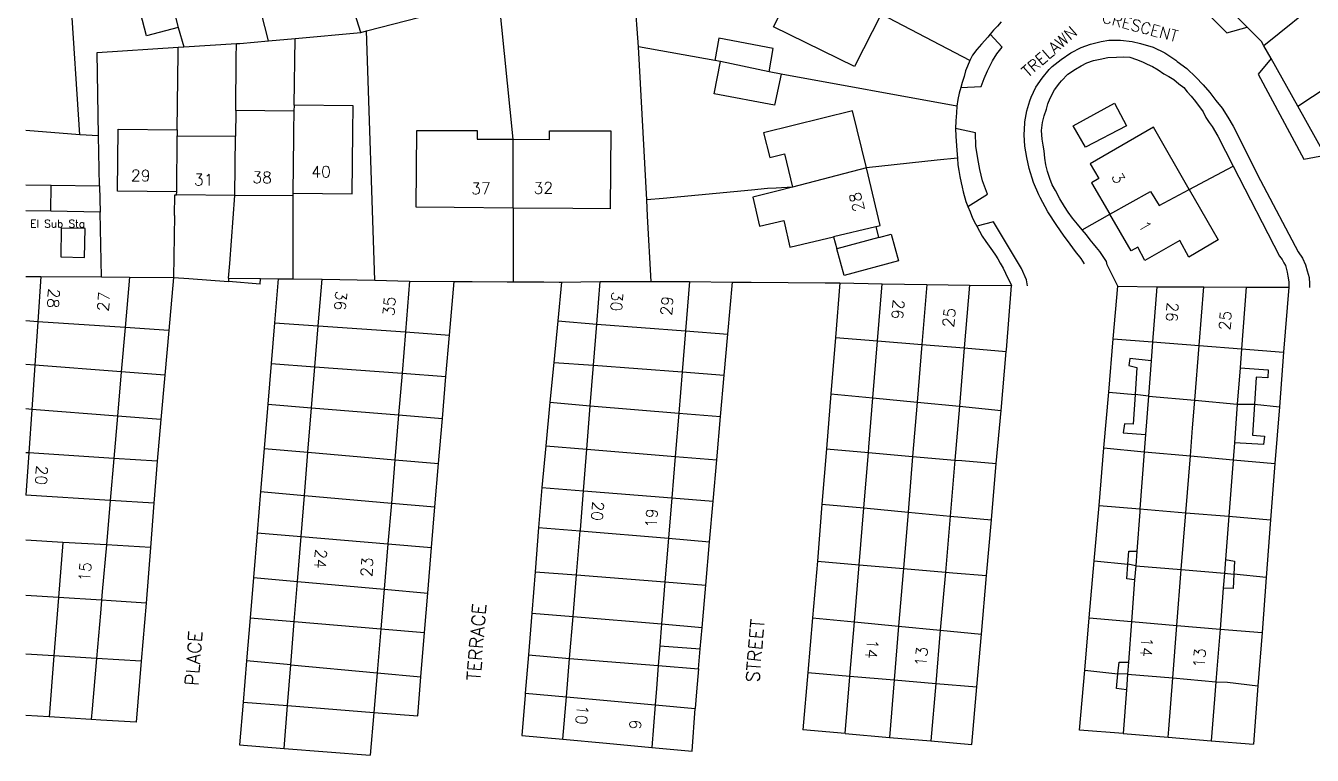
# Model space of a CAD drawing. Extents: x 427500 to 429848, y 434500 to 436505.
# Drawn here: x 427500 to 427635.1, y 436193.3 to 436270 of the extents above; entities that cross this region are included whole.
import ezdxf

# ---------------------------------------------------------------- set-up
doc = ezdxf.new("R2010")
doc.units = 0
doc.layers.add('LPTIP_Ex_Base', color=8, linetype='Continuous')
doc.styles.add('MtXpl_Romans', font='romans__.ttf')

msp = doc.modelspace()

# ---------------------------------------------------------------- linework, layer by layer
at = {"layer": 'LPTIP_Ex_Base', "color": 251, "true_color": 0x636466}
for p, q in [((427525.51, 436268.37), (427522.17, 436281.61)), ((427645.7, 436280.55), (427630.05, 436267.85)), ((427505.69, 436258.5), (427504.5, 436276.7)), ((427514.47, 436276), (427516, 436269.75)), ((427564.35, 436267.75), (427563.7, 436276.65)), ((427512.7, 436268.9), (427511.1, 436275.05)), ((427551.2, 436258.03), (427549.67, 436273)), ((427628.3, 436269.81), (427625.3, 436272.8)), ((427535.2, 436269.25), (427534.4, 436271.78)), ((427535.79, 436269.4), (427545.5, 436271.9)), ((427578.55, 436269.85), (427579.85, 436272.4)), ((427623.3, 436272.05), (427626.15, 436269.2)), ((427589.83, 436271.18), (427587.05, 436265.65)), ((427599.15, 436266.3), (427589.83, 436271.18)), ((427602.45, 436270.35), (427602.05, 436269.9)), ((427516, 436269.75), (427512.7, 436268.9)), ((427516, 436269.75), (427516.59, 436267.73)), ((427528.29, 436268.62), (427535.2, 436269.25)), ((427535.2, 436269.25), (427535.79, 436269.4)), ((427536.65, 436243.21), (427535.79, 436269.4)), ((427572.8, 436268.65), (427572.38, 436266.3)), ((427578.5, 436267.55), (427572.8, 436268.65)), ((427587.05, 436265.65), (427578.55, 436269.85)), ((427601.05, 436268.75), (427600.4, 436268)), ((427601.29, 436269.06), (427601.05, 436268.75)), ((427601.65, 436269.5), (427601.29, 436269.06)), ((427602.55, 436267.7), (427601.29, 436269.06)), ((427602.05, 436269.9), (427601.65, 436269.5)), ((427626.15, 436269.2), (427628.3, 436269.81)), ((427629.8, 436268.3), (427628.3, 436269.81)), ((427507.5, 436267.15), (427516.01, 436267.69)), ((427516, 436267.1), (427516.01, 436267.69)), ((427516.01, 436267.69), (427516.59, 436267.73)), ((427516.59, 436267.73), (427522.13, 436268.08)), ((427522.11, 436266.54), (427522.13, 436268.08)), ((427522.13, 436268.08), (427522.5, 436268.1)), ((427522.5, 436268.1), (427525.51, 436268.37)), ((427525.51, 436268.37), (427528.29, 436268.62)), ((427528.18, 436261.61), (427528.29, 436268.62)), ((427565.23, 436251.65), (427564.35, 436267.75)), ((427572.38, 436266.3), (427564.35, 436267.75)), ((427578.09, 436265.11), (427578.5, 436267.55)), ((427599.9, 436267.45), (427599.45, 436266.85)), ((427600.4, 436268), (427599.9, 436267.45)), ((427602, 436267), (427602.55, 436267.7)), ((427609.75, 436267.1), (427610.85, 436267.65)), ((427610.85, 436267.65), (427611.85, 436268)), ((427611.85, 436268), (427612.95, 436268.3)), ((427612.95, 436268.3), (427613.75, 436268.45)), ((427613.75, 436268.45), (427615, 436268.45)), ((427615, 436268.45), (427616.2, 436268.3)), ((427616.2, 436268.3), (427617.1, 436268.1)), ((427617.1, 436268.1), (427618.4, 436267.7)), ((427618.4, 436267.7), (427619.65, 436267.1)), ((427630.05, 436267.85), (427629.8, 436268.3)), ((427630.8, 436266.51), (427630.05, 436267.85)), ((427507.65, 436258.4), (427507.5, 436267.15)), ((427515.92, 436259), (427516, 436267.1)), ((427522.05, 436261.05), (427522.11, 436266.54)), ((427572.3, 436262.8), (427572.97, 436266.18)), ((427572.97, 436266.18), (427572.38, 436266.3)), ((427578.09, 436265.11), (427572.97, 436266.18)), ((427599.15, 436266.3), (427598.9, 436265.7)), ((427599.45, 436266.85), (427599.15, 436266.3)), ((427601.25, 436265.7), (427601.55, 436266.25)), ((427601.55, 436266.25), (427602, 436267)), ((427607.8, 436265.65), (427608.75, 436266.4)), ((427608.75, 436266.4), (427609.75, 436267.1)), ((427610.85, 436265.75), (427611.45, 436266.05)), ((427611.45, 436266.05), (427612.15, 436266.3)), ((427612.15, 436266.3), (427612.85, 436266.45)), ((427612.85, 436266.45), (427613.65, 436266.6)), ((427613.65, 436266.6), (427614.55, 436266.65)), ((427614.55, 436266.65), (427615.3, 436266.7)), ((427615.3, 436266.7), (427615.95, 436266.65)), ((427615.95, 436266.65), (427616.65, 436266.4)), ((427616.65, 436266.4), (427617.3, 436266.15)), ((427617.3, 436266.15), (427617.8, 436265.9)), ((427619.65, 436267.1), (427620.8, 436266.35)), ((427620.8, 436266.35), (427620.95, 436266.2)), ((427620.95, 436266.2), (427621.95, 436265.45)), ((427630.8, 436266.51), (427629.45, 436264.85)), ((427633.61, 436261.5), (427630.8, 436266.51)), ((427633.61, 436261.5), (427642.09, 436267.1)), ((427579.33, 436264.85), (427578.09, 436265.11)), ((427579.33, 436264.85), (427578.65, 436261.6)), ((427597.8, 436261.5), (427579.33, 436264.85)), ((427598.55, 436264.6), (427598.35, 436264)), ((427598.7, 436265.2), (427598.55, 436264.6)), ((427598.9, 436265.7), (427598.7, 436265.2)), ((427600.65, 436264.4), (427601, 436265.2)), ((427601, 436265.2), (427601.25, 436265.7)), ((427606.75, 436264.45), (427607.5, 436265.35)), ((427607.5, 436265.35), (427607.8, 436265.65)), ((427608.8, 436264.15), (427609.45, 436264.85)), ((427609.45, 436264.85), (427610.25, 436265.4)), ((427610.25, 436265.4), (427610.85, 436265.75)), ((427617.8, 436265.9), (427618.35, 436265.65)), ((427618.35, 436265.65), (427618.95, 436265.3)), ((427618.95, 436265.3), (427619.55, 436264.9)), ((427619.55, 436264.9), (427620.05, 436264.6)), ((427620.05, 436264.6), (427620.6, 436264.3)), ((427621.95, 436265.45), (427622.9, 436264.55)), ((427629.45, 436264.85), (427634.25, 436255.95)), ((427598.2, 436263.45), (427598.05, 436262.85)), ((427598.35, 436264), (427598.2, 436263.45)), ((427598.2, 436263.45), (427600.35, 436263.55)), ((427600.35, 436263.55), (427600.65, 436264.4)), ((427605.6, 436262.45), (427606.1, 436263.5)), ((427606.1, 436263.5), (427606.75, 436264.45)), ((427608.05, 436263.2), (427608.6, 436263.95)), ((427608.6, 436263.95), (427608.8, 436264.15)), ((427620.6, 436264.3), (427621.1, 436263.85)), ((427621.1, 436263.85), (427621.65, 436263.45)), ((427621.65, 436263.45), (427622, 436263)), ((427622.9, 436264.55), (427623.65, 436263.75)), ((427623.65, 436263.75), (427624.35, 436262.95)), ((427578.65, 436261.6), (427572.3, 436262.8)), ((427597.9, 436262.2), (427597.8, 436261.5)), ((427598.05, 436262.85), (427597.9, 436262.2)), ((427605.15, 436261), (427605.45, 436262.05)), ((427605.45, 436262.05), (427605.6, 436262.45)), ((427607.35, 436261.75), (427607.6, 436262.35)), ((427607.6, 436262.35), (427608.05, 436263.2)), ((427622, 436263), (427622.4, 436262.55)), ((427622.4, 436262.55), (427622.85, 436262)), ((427622.85, 436262), (427623.65, 436260.9)), ((427624.35, 436262.95), (427625, 436262.1)), ((427625, 436262.1), (427625.65, 436261.3)), ((427522.05, 436261.05), (427522.02, 436258.34)), ((427528.17, 436260.98), (427522.05, 436261.05)), ((427528.17, 436260.98), (427528.13, 436258.86)), ((427528.18, 436261.61), (427528.17, 436260.98)), ((427534.38, 436261.54), (427528.18, 436261.61)), ((427534.35, 436258.79), (427534.38, 436261.54)), ((427586.85, 436261), (427577.5, 436258.7)), ((427588.29, 436255.02), (427586.85, 436261)), ((427597.75, 436260.8), (427597.7, 436259.95)), ((427597.8, 436261.5), (427597.75, 436260.8)), ((427604.95, 436259.85), (427605.15, 436261)), ((427606.95, 436260.5), (427607.2, 436261.2)), ((427607.2, 436261.2), (427607.35, 436261.75)), ((427610, 436259.45), (427614.35, 436261.8)), ((427614.35, 436261.8), (427615.6, 436259.45)), ((427623.65, 436260.9), (427623.95, 436260.3)), ((427625.65, 436261.3), (427626.25, 436260.35)), ((427636.48, 436256.37), (427633.61, 436261.5)), ((427597.7, 436259.95), (427597.65, 436259.15)), ((427604.85, 436258.5), (427604.95, 436259.7)), ((427604.95, 436259.7), (427604.95, 436259.85)), ((427606.7, 436258.95), (427606.8, 436259.8)), ((427606.8, 436259.8), (427606.95, 436260.5)), ((427611.3, 436257.2), (427610, 436259.45)), ((427615.6, 436259.45), (427611.3, 436257.2)), ((427618.45, 436259.3), (427611.8, 436255.45)), ((427622.21, 436252.74), (427618.45, 436259.3)), ((427623.95, 436260.3), (427624.3, 436259.8)), ((427624.3, 436259.8), (427624.6, 436259.35)), ((427624.6, 436259.35), (427625.2, 436258.35)), ((427626.25, 436260.35), (427626.8, 436259.4)), ((427626.8, 436259.4), (427629.7, 436253.7)), ((427505.69, 436258.5), (427500, 436258.95)), ((427507.65, 436258.4), (427505.69, 436258.5)), ((427507.76, 436253.14), (427507.65, 436258.4)), ((427509.64, 436252.57), (427509.71, 436259.07)), ((427509.71, 436259.07), (427515.92, 436259)), ((427515.86, 436252.5), (427515.92, 436258.4)), ((427515.92, 436259), (427515.92, 436258.4)), ((427515.92, 436258.4), (427522.02, 436258.34)), ((427521.95, 436252.13), (427522.02, 436258.34)), ((427528.12, 436258.27), (427528.05, 436252.37)), ((427528.13, 436258.86), (427528.12, 436258.27)), ((427534.28, 436252.3), (427534.35, 436258.79)), ((427541, 436250.88), (427541.07, 436258.95)), ((427541.07, 436258.95), (427545.05, 436258.95)), ((427545.05, 436258.95), (427547.4, 436258.95)), ((427547.4, 436258.95), (427547.4, 436258.05)), ((427547.4, 436258.05), (427551.2, 436258.03)), ((427551.2, 436258.03), (427555, 436258)), ((427551.2, 436250.8), (427551.2, 436258.03)), ((427555, 436258), (427555, 436258.9)), ((427555, 436258.9), (427557.5, 436258.9)), ((427557.5, 436258.9), (427561.47, 436258.9)), ((427561.47, 436258.9), (427561.4, 436250.72)), ((427577.5, 436258.7), (427578.15, 436256.1)), ((427599.75, 436258.7), (427597.65, 436259.15)), ((427597.65, 436259.15), (427597.7, 436258.35)), ((427597.7, 436258.35), (427597.8, 436256.85)), ((427599.8, 436257.3), (427599.75, 436258.7)), ((427604.95, 436257.3), (427604.85, 436258.5)), ((427606.75, 436258.05), (427606.7, 436258.95)), ((427606.85, 436257.4), (427606.75, 436258.05)), ((427625.2, 436258.35), (427626.8, 436255.2)), ((427578.15, 436256.1), (427579.7, 436256.5)), ((427579.7, 436256.5), (427580.53, 436253.01)), ((427597.8, 436256.85), (427597.85, 436256.05)), ((427600, 436256), (427599.8, 436257.3)), ((427605.15, 436256.1), (427604.95, 436257.3)), ((427606.95, 436256.8), (427606.85, 436257.4)), ((427607.05, 436256.05), (427606.95, 436256.8)), ((427595.73, 436255.82), (427588.29, 436255.02)), ((427597.85, 436256.05), (427595.73, 436255.82)), ((427597.85, 436256.05), (427597.9, 436255.35)), ((427597.9, 436255.35), (427598, 436254.75)), ((427600.2, 436254.85), (427600, 436256)), ((427605.4, 436254.95), (427605.15, 436256.1)), ((427607.15, 436255.35), (427607.05, 436256.05)), ((427607.3, 436254.65), (427607.15, 436255.35)), ((427611.8, 436255.45), (427612.7, 436253.9)), ((427622.21, 436252.74), (427626.8, 436255.2)), ((427626.8, 436255.2), (427631.7, 436245.75)), ((427634.25, 436255.95), (427636.48, 436256.37)), ((427588.29, 436255.02), (427580.53, 436253.01)), ((427589.75, 436248.95), (427588.29, 436255.02)), ((427598, 436254.75), (427598.1, 436254.1)), ((427598.1, 436254.1), (427598.25, 436253.45)), ((427600.5, 436253.65), (427600.2, 436254.85)), ((427605.85, 436253.5), (427605.4, 436254.95)), ((427607.55, 436253.9), (427607.3, 436254.65)), ((427607.8, 436253.25), (427607.55, 436253.9)), ((427612.7, 436253.9), (427611.95, 436253.45)), ((427500, 436253.25), (427502.68, 436253.21)), ((427502.64, 436250.46), (427502.68, 436253.21)), ((427502.68, 436253.21), (427507.76, 436253.12)), ((427507.76, 436253.12), (427507.76, 436253.14)), ((427507.76, 436253.12), (427507.76, 436253.11)), ((427507.76, 436253.11), (427507.81, 436250.37)), ((427515.86, 436252.5), (427509.64, 436252.57)), ((427515.85, 436252.2), (427515.86, 436252.5)), ((427576.24, 436252.69), (427566.95, 436251.8)), ((427577.9, 436252.85), (427576.24, 436252.69)), ((427578.9, 436252.59), (427576.38, 436251.94)), ((427578.83, 436252.9), (427577.9, 436252.85)), ((427580.53, 436253.01), (427578.83, 436252.9)), ((427580.53, 436253.01), (427578.9, 436252.59)), ((427598.25, 436253.45), (427598.35, 436253)), ((427598.35, 436253), (427598.45, 436252.5)), ((427598.45, 436252.5), (427598.75, 436251.5)), ((427601, 436252.25), (427600.5, 436253.65)), ((427606.4, 436252.2), (427605.85, 436253.5)), ((427608.15, 436252.65), (427607.8, 436253.25)), ((427608.6, 436251.75), (427608.15, 436252.65)), ((427611.95, 436253.45), (427613.87, 436250.14)), ((427613.87, 436250.14), (427618.15, 436252.55)), ((427618.15, 436252.55), (427619.05, 436251.05)), ((427619.05, 436251.05), (427622.21, 436252.74)), ((427622.21, 436252.74), (427625.25, 436247.45)), ((427629.7, 436253.7), (427633.65, 436246.2)), ((427515.63, 436250), (427515.65, 436252.2)), ((427515.65, 436252.2), (427515.85, 436252.2)), ((427521.95, 436252.13), (427515.85, 436252.2)), ((427521.42, 436244.96), (427521.95, 436252.13)), ((427528.05, 436252.07), (427521.95, 436252.13)), ((427528.05, 436252.37), (427528.05, 436252.07)), ((427528.05, 436252.37), (427534.28, 436252.3)), ((427528.05, 436252.07), (427528.05, 436250.21)), ((427566.95, 436251.8), (427565.23, 436251.65)), ((427565.32, 436249.96), (427565.23, 436251.65)), ((427576.38, 436251.94), (427577.08, 436248.9)), ((427598.75, 436251.5), (427598.95, 436250.95)), ((427598.95, 436250.95), (427601, 436252.25)), ((427606.55, 436251.9), (427606.4, 436252.2)), ((427607.35, 436250.4), (427606.55, 436251.9)), ((427609.1, 436250.95), (427608.6, 436251.75)), ((427502.64, 436250.46), (427500, 436250.5)), ((427507.81, 436250.37), (427502.64, 436250.46)), ((427507.85, 436248.63), (427507.81, 436250.37)), ((427515.63, 436250), (427515.52, 436243.52)), ((427528.05, 436250.21), (427528.05, 436243.36)), ((427545, 436250.85), (427541, 436250.88)), ((427551.2, 436250.8), (427545, 436250.85)), ((427557.45, 436250.75), (427551.2, 436250.8)), ((427551.2, 436250.8), (427551.2, 436243.06)), ((427561.4, 436250.72), (427557.45, 436250.75)), ((427565.7, 436243.07), (427565.32, 436249.96)), ((427598.95, 436250.95), (427599.2, 436250.4)), ((427599.2, 436250.4), (427599.45, 436249.75)), ((427599.45, 436249.75), (427599.75, 436249.15)), ((427608.3, 436248.95), (427607.35, 436250.4)), ((427609.5, 436250.35), (427609.1, 436250.95)), ((427609.95, 436249.75), (427609.5, 436250.35)), ((427610.45, 436249.1), (427609.95, 436249.75)), ((427610.95, 436248.5), (427613.87, 436250.14)), ((427616.1, 436246.3), (427613.87, 436250.14)), ((427503.73, 436248.7), (427503.69, 436245.66)), ((427506.23, 436248.66), (427503.73, 436248.7)), ((427506.19, 436245.62), (427506.23, 436248.66)), ((427507.95, 436243.57), (427507.85, 436248.63)), ((427577.08, 436248.9), (427579.62, 436249.49)), ((427579.62, 436249.49), (427579.65, 436249.35)), ((427579.65, 436249.35), (427580.25, 436246.7)), ((427589.3, 436248.84), (427584.85, 436247.79)), ((427589.31, 436248.85), (427589.3, 436248.84)), ((427589.31, 436248.85), (427589.75, 436248.95)), ((427589.59, 436247.69), (427589.31, 436248.85)), ((427599.75, 436249.15), (427599.89, 436248.9)), ((427601.65, 436249.35), (427599.89, 436248.9)), ((427599.89, 436248.9), (427600.45, 436247.85)), ((427604.6, 436244.45), (427601.65, 436249.35)), ((427609, 436247.95), (427608.3, 436248.95)), ((427610.95, 436248.5), (427610.45, 436249.1)), ((427611.4, 436248), (427610.95, 436248.5)), ((427580.25, 436246.7), (427584.85, 436247.79)), ((427584.85, 436247.79), (427585.2, 436246.5)), ((427589.59, 436247.69), (427585.2, 436246.5)), ((427589.59, 436247.69), (427590.9, 436248.05)), ((427590.9, 436248.05), (427591.65, 436245.25)), ((427600.45, 436247.85), (427600.85, 436247.3)), ((427600.85, 436247.3), (427601.55, 436246.3)), ((427609.7, 436247), (427609, 436247.95)), ((427611.8, 436247.45), (427611.4, 436248)), ((427612.15, 436247.05), (427611.8, 436247.45)), ((427612.45, 436246.65), (427612.15, 436247.05)), ((427621.2, 436247.4), (427617.55, 436245.3)), ((427622.15, 436245.65), (427621.2, 436247.4)), ((427625.25, 436247.45), (427622.15, 436245.65)), ((427503.69, 436245.66), (427506.19, 436245.62)), ((427585.95, 436243.7), (427585.2, 436246.5)), ((427601.55, 436246.3), (427601.85, 436245.85)), ((427601.85, 436245.85), (427602.1, 436245.45)), ((427610.25, 436246.25), (427609.7, 436247)), ((427610.85, 436245.5), (427610.25, 436246.25)), ((427612.8, 436246.25), (427612.45, 436246.65)), ((427613.5, 436245.2), (427612.8, 436246.25)), ((427616.8, 436246.7), (427616.1, 436246.3)), ((427617.55, 436245.3), (427616.8, 436246.7)), ((427631.7, 436245.75), (427631.95, 436245.4)), ((427633.65, 436246.2), (427634.1, 436245.55)), ((427521.31, 436243.44), (427521.42, 436244.96)), ((427591.65, 436245.25), (427585.95, 436243.7)), ((427602.1, 436245.45), (427602.35, 436245)), ((427602.35, 436245), (427602.65, 436244.5)), ((427602.65, 436244.5), (427602.9, 436243.95)), ((427605.1, 436243.25), (427604.6, 436244.45)), ((427611.2, 436244.95), (427610.85, 436245.5)), ((427613.6, 436244.85), (427613.5, 436245.2)), ((427613.75, 436244.5), (427613.6, 436244.85)), ((427614.7, 436242.6), (427613.75, 436244.5)), ((427631.95, 436245.4), (427632.15, 436245.05)), ((427632.15, 436245.05), (427632.3, 436244.75)), ((427632.3, 436244.75), (427632.5, 436244.05)), ((427634.1, 436245.55), (427634.4, 436244.85)), ((427634.4, 436244.85), (427634.6, 436244.2)), ((427500, 436243.6), (427501.6, 436243.6)), ((427501.6, 436243.6), (427501.27, 436238.86)), ((427501.6, 436243.6), (427507.95, 436243.57)), ((427507.95, 436243.57), (427510.9, 436243.55)), ((427510.9, 436243.55), (427510.45, 436238.25)), ((427510.9, 436243.55), (427515.52, 436243.52)), ((427515.52, 436243.52), (427515.02, 436237.94)), ((427515.52, 436243.52), (427517.14, 436243.4)), ((427517.14, 436243.4), (427521.28, 436243.08)), ((427521.31, 436243.44), (427521.28, 436243.08)), ((427524.61, 436242.82), (427521.28, 436243.08)), ((427521.31, 436243.44), (427524.66, 436243.4)), ((427524.61, 436242.82), (427524.66, 436243.4)), ((427524.66, 436243.4), (427526.51, 436243.38)), ((427526.51, 436243.38), (427526.12, 436238.76)), ((427526.51, 436243.38), (427528.05, 436243.36)), ((427528.05, 436243.36), (427531.12, 436243.33)), ((427530.72, 436238.43), (427531.12, 436243.33)), ((427531.12, 436243.33), (427536.65, 436243.21)), ((427536.65, 436243.21), (427540.32, 436243.13)), ((427540.32, 436243.13), (427539.88, 436237.78)), ((427540.32, 436243.13), (427545, 436243.1)), ((427544.51, 436237.44), (427545, 436243.1)), ((427545, 436243.1), (427546.9, 436243.09)), ((427546.9, 436243.09), (427550.55, 436243.06)), ((427550.55, 436243.06), (427551.2, 436243.06)), ((427551.2, 436243.06), (427554.4, 436243.04)), ((427554.4, 436243.04), (427556.03, 436243.03)), ((427556.26, 436243.03), (427555.87, 436238.94)), ((427556.03, 436243.03), (427556.26, 436243.03)), ((427556.26, 436243.03), (427560.35, 436243.08)), ((427559.99, 436238.62), (427560.35, 436243.08)), ((427560.35, 436243.08), (427565.7, 436243.07)), ((427565.7, 436243.07), (427569.72, 436243.07)), ((427569.72, 436243.07), (427569.29, 436237.9)), ((427569.72, 436243.07), (427574.22, 436243.02)), ((427573.74, 436237.55), (427574.22, 436243.02)), ((427574.22, 436243.02), (427576.2, 436243)), ((427576.2, 436243), (427583.95, 436242.96)), ((427583.95, 436242.96), (427585.5, 436242.95)), ((427602.9, 436243.95), (427603.53, 436242.65)), ((427605.22, 436242.64), (427605.1, 436243.25)), ((427632.5, 436244.05), (427632.55, 436243.65)), ((427632.55, 436243.65), (427632.65, 436243.05)), ((427632.65, 436243.05), (427632.65, 436242.5)), ((427634.6, 436244.2), (427634.8, 436243.5)), ((427634.8, 436243.5), (427634.85, 436242.85)), ((427585.5, 436242.95), (427585.04, 436237.2)), ((427585.5, 436242.95), (427589.95, 436242.85)), ((427589.46, 436236.84), (427589.95, 436242.85)), ((427589.95, 436242.85), (427594.65, 436242.77)), ((427594.65, 436242.77), (427594.13, 436236.46)), ((427594.65, 436242.77), (427599.12, 436242.7)), ((427599.12, 436242.7), (427598.57, 436236.1)), ((427599.12, 436242.7), (427603.53, 436242.65)), ((427603, 436235.9), (427603.53, 436242.65)), ((427614.23, 436237.05), (427614.7, 436242.6)), ((427614.7, 436242.6), (427618.8, 436242.53)), ((427618.8, 436242.53), (427618.36, 436236.73)), ((427618.8, 436242.53), (427623.75, 436242.51)), ((427623.25, 436236.35), (427623.75, 436242.51)), ((427623.75, 436242.51), (427628.18, 436242.48)), ((427628.18, 436242.48), (427627.69, 436236)), ((427628.18, 436242.48), (427632.65, 436242.5)), ((427632.65, 436242.5), (427632.11, 436235.65)), ((427634.85, 436242.85), (427634.85, 436242.46)), ((427501.27, 436238.86), (427500, 436238.95)), ((427555.87, 436238.94), (427555.45, 436234.59)), ((427555.87, 436238.94), (427559.99, 436238.62)), ((427501.27, 436238.86), (427500.96, 436234.28)), ((427510.45, 436238.25), (427501.27, 436238.86)), ((427510.45, 436238.25), (427510.04, 436233.59)), ((427515.02, 436237.94), (427510.45, 436238.25)), ((427515.02, 436237.94), (427514.6, 436233.25)), ((427526.12, 436238.76), (427525.77, 436234.46)), ((427526.12, 436238.76), (427530.72, 436238.43)), ((427530.37, 436234.12), (427530.72, 436238.43)), ((427530.72, 436238.43), (427539.88, 436237.78)), ((427539.88, 436237.78), (427539.52, 436233.44)), ((427539.88, 436237.78), (427544.51, 436237.44)), ((427559.64, 436234.28), (427559.99, 436238.62)), ((427559.99, 436238.62), (427569.29, 436237.9)), ((427569.29, 436237.9), (427568.94, 436233.58)), ((427569.29, 436237.9), (427573.74, 436237.55)), ((427573.36, 436233.25), (427573.74, 436237.55)), ((427544.14, 436233.09), (427544.51, 436237.44)), ((427585.04, 436237.2), (427584.56, 436231.3)), ((427585.04, 436237.2), (427589.46, 436236.84)), ((427588.97, 436230.87), (427589.46, 436236.84)), ((427589.46, 436236.84), (427594.13, 436236.46)), ((427594.13, 436236.46), (427593.63, 436230.41)), ((427594.13, 436236.46), (427598.57, 436236.1)), ((427613.75, 436231.45), (427614.23, 436237.05)), ((427614.23, 436237.05), (427618.36, 436236.73)), ((427618.36, 436236.73), (427618.21, 436234.74)), ((427618.36, 436236.73), (427623.25, 436236.35)), ((427622.79, 436230.61), (427623.25, 436236.35)), ((427623.25, 436236.35), (427627.69, 436236)), ((427598.57, 436236.1), (427598.06, 436229.98)), ((427598.57, 436236.1), (427602.99, 436235.74)), ((427602.44, 436229.55), (427602.99, 436235.74)), ((427602.99, 436235.74), (427603, 436235.9)), ((427615.95, 436235), (427615.85, 436234.25)), ((427618.21, 436234.74), (427615.95, 436235)), ((427627.69, 436236), (427627.54, 436234)), ((427627.69, 436236), (427632.11, 436235.65)), ((427632.11, 436235.65), (427631.67, 436229.91)), ((427500.96, 436234.28), (427500, 436234.35)), ((427500.96, 436234.28), (427500.64, 436229.65)), ((427510.04, 436233.59), (427500.96, 436234.28)), ((427510.04, 436233.59), (427509.64, 436228.95)), ((427514.6, 436233.25), (427510.04, 436233.59)), ((427525.77, 436234.46), (427525.42, 436230.21)), ((427525.77, 436234.46), (427530.37, 436234.12)), ((427530.02, 436229.83), (427530.37, 436234.12)), ((427530.37, 436234.12), (427539.52, 436233.44)), ((427555.45, 436234.59), (427555.05, 436230.4)), ((427555.45, 436234.59), (427559.64, 436234.28)), ((427559.3, 436230.04), (427559.64, 436234.28)), ((427559.64, 436234.28), (427568.94, 436233.58)), ((427568.94, 436233.58), (427568.58, 436229.27)), ((427568.94, 436233.58), (427573.36, 436233.25)), ((427615.85, 436234.25), (427616.7, 436234.05)), ((427616.7, 436234.05), (427616.51, 436231.2)), ((427618.21, 436234.74), (427617.93, 436231.05)), ((427627.54, 436234), (427627.25, 436230.2)), ((427627.54, 436234), (427630.5, 436233.8)), ((427630.5, 436233.8), (427630.45, 436232.95)), ((427514.6, 436233.25), (427514.19, 436228.6)), ((427539.52, 436233.44), (427539.16, 436229.08)), ((427539.52, 436233.44), (427544.14, 436233.09)), ((427543.76, 436228.7), (427544.14, 436233.09)), ((427572.98, 436228.9), (427573.36, 436233.25)), ((427629.25, 436233.05), (427629.06, 436230.2)), ((427630.45, 436232.95), (427629.25, 436233.05)), ((427584.56, 436231.3), (427584.1, 436225.5)), ((427584.56, 436231.3), (427588.97, 436230.87)), ((427588.55, 436225.7), (427588.97, 436230.87)), ((427588.97, 436230.87), (427593.63, 436230.41)), ((427613.25, 436225.6), (427613.75, 436231.45)), ((427613.75, 436231.45), (427616.51, 436231.2)), ((427616.51, 436231.2), (427616.3, 436228.1)), ((427617.93, 436231.05), (427616.51, 436231.2)), ((427617.93, 436231.05), (427617.62, 436227)), ((427617.93, 436231.05), (427622.79, 436230.61)), ((427500.64, 436229.65), (427500, 436229.7)), ((427500.64, 436229.65), (427500.32, 436225.08)), ((427509.64, 436228.95), (427500.64, 436229.65)), ((427525.42, 436230.21), (427525.03, 436225.56)), ((427525.42, 436230.21), (427530.02, 436229.83)), ((427529.64, 436225.15), (427530.02, 436229.83)), ((427530.02, 436229.83), (427539.16, 436229.08)), ((427555.05, 436230.4), (427554.62, 436225.81)), ((427555.05, 436230.4), (427559.3, 436230.04)), ((427558.93, 436225.46), (427559.3, 436230.04)), ((427559.3, 436230.04), (427568.58, 436229.27)), ((427593.63, 436230.41), (427593.15, 436224.71)), ((427593.63, 436230.41), (427598.06, 436229.98)), ((427598.06, 436229.98), (427597.59, 436224.33)), ((427598.06, 436229.98), (427602.44, 436229.55)), ((427601.94, 436223.95), (427602.44, 436229.55)), ((427622.55, 436227.7), (427622.79, 436230.61)), ((427622.79, 436230.61), (427627.25, 436230.2)), ((427627.25, 436230.2), (427626.94, 436226.15)), ((427627.25, 436230.2), (427629.06, 436230.2)), ((427629.06, 436230.2), (427628.85, 436226.95)), ((427629.06, 436230.2), (427631.67, 436229.91)), ((427631.67, 436229.91), (427631.2, 436223.95)), ((427509.64, 436228.95), (427509.25, 436224.5)), ((427514.19, 436228.6), (427509.64, 436228.95)), ((427514.19, 436228.6), (427513.8, 436224.2)), ((427539.16, 436229.08), (427538.77, 436224.35)), ((427539.16, 436229.08), (427543.76, 436228.7)), ((427543.35, 436223.95), (427543.76, 436228.7)), ((427568.58, 436229.27), (427568.21, 436224.7)), ((427568.58, 436229.27), (427572.98, 436228.9)), ((427572.58, 436224.35), (427572.98, 436228.9)), ((427615.4, 436228.15), (427615.25, 436227.2)), ((427616.3, 436228.1), (427615.4, 436228.15)), ((427615.25, 436227.2), (427617.62, 436227)), ((427617.62, 436227), (427617.48, 436225.21)), ((427622.32, 436224.77), (427622.55, 436227.7)), ((427628.85, 436226.95), (427630.1, 436226.85)), ((427630.1, 436226.85), (427630, 436225.95)), ((427525.03, 436225.56), (427524.66, 436221.01)), ((427525.03, 436225.56), (427529.64, 436225.15)), ((427554.62, 436225.81), (427554.2, 436221.45)), ((427554.62, 436225.81), (427558.93, 436225.46)), ((427558.58, 436221.1), (427558.93, 436225.46)), ((427558.93, 436225.46), (427568.21, 436224.7)), ((427584.1, 436225.5), (427583.63, 436219.71)), ((427584.1, 436225.5), (427588.5, 436225.12)), ((427588.5, 436225.12), (427588.55, 436225.7)), ((427612.73, 436219.56), (427613.25, 436225.6)), ((427613.25, 436225.6), (427617.48, 436225.21)), ((427626.94, 436226.15), (427626.81, 436224.35)), ((427630, 436225.95), (427626.94, 436226.15)), ((427500.32, 436225.08), (427500, 436225.1)), ((427500.32, 436225.08), (427500, 436220.65)), ((427509.25, 436224.5), (427500.32, 436225.08)), ((427509.25, 436224.5), (427508.87, 436220.09)), ((427513.8, 436224.2), (427509.25, 436224.5)), ((427513.8, 436224.2), (427513.46, 436219.8)), ((427529.27, 436220.6), (427529.64, 436225.15)), ((427529.64, 436225.15), (427538.77, 436224.35)), ((427538.77, 436224.35), (427538.4, 436219.8)), ((427538.77, 436224.35), (427543.35, 436223.95)), ((427568.21, 436224.7), (427567.85, 436220.35)), ((427568.21, 436224.7), (427572.58, 436224.35)), ((427572.2, 436220), (427572.58, 436224.35)), ((427588.02, 436219.3), (427588.5, 436225.12)), ((427588.5, 436225.12), (427593.15, 436224.71)), ((427593.15, 436224.71), (427592.67, 436218.86)), ((427593.15, 436224.71), (427597.59, 436224.33)), ((427597.59, 436224.33), (427597.1, 436218.45)), ((427597.59, 436224.33), (427598.33, 436224.27)), ((427598.33, 436224.27), (427601.94, 436223.95)), ((427617.48, 436225.21), (427617.02, 436219.2)), ((427617.48, 436225.21), (427622.32, 436224.77)), ((427621.85, 436218.79), (427622.32, 436224.77)), ((427622.32, 436224.77), (427626.81, 436224.35)), ((427626.81, 436224.35), (427626.35, 436218.42)), ((427626.81, 436224.35), (427631.2, 436223.95)), ((427542.98, 436219.4), (427543.35, 436223.95)), ((427601.42, 436218.04), (427601.94, 436223.95)), ((427631.2, 436223.95), (427630.75, 436218.05)), ((427554.2, 436221.45), (427553.86, 436217.25)), ((427554.2, 436221.45), (427558.58, 436221.1)), ((427508.87, 436220.09), (427500, 436220.65)), ((427508.87, 436220.09), (427508.47, 436215.42)), ((427513.46, 436219.8), (427508.87, 436220.09)), ((427524.66, 436221.01), (427524.3, 436216.7)), ((427524.66, 436221.01), (427529.27, 436220.6)), ((427528.93, 436216.31), (427529.27, 436220.6)), ((427529.27, 436220.6), (427538.4, 436219.8)), ((427558.25, 436217), (427558.58, 436221.1)), ((427558.58, 436221.1), (427567.85, 436220.35)), ((427567.85, 436220.35), (427567.5, 436216.11)), ((427567.85, 436220.35), (427572.2, 436220)), ((427571.83, 436215.75), (427572.2, 436220)), ((427513.46, 436219.8), (427513.1, 436215.15)), ((427538.4, 436219.8), (427538.04, 436215.54)), ((427538.4, 436219.8), (427542.98, 436219.4)), ((427542.63, 436215.16), (427542.98, 436219.4)), ((427583.63, 436219.71), (427583.15, 436213.7)), ((427583.63, 436219.71), (427588.02, 436219.3)), ((427587.53, 436213.33), (427588.02, 436219.3)), ((427588.02, 436219.3), (427592.67, 436218.86)), ((427592.67, 436218.86), (427592.18, 436212.94)), ((427592.67, 436218.86), (427597.1, 436218.45)), ((427612.22, 436213.76), (427612.73, 436219.56)), ((427612.73, 436219.56), (427617.02, 436219.2)), ((427617, 436218.9), (427616.69, 436214.75)), ((427617.02, 436219.2), (427617, 436218.9)), ((427617.02, 436219.2), (427621.85, 436218.79)), ((427621.37, 436212.82), (427621.85, 436218.79)), ((427621.85, 436218.79), (427626.35, 436218.42)), ((427597.1, 436218.45), (427596.59, 436212.56)), ((427597.1, 436218.45), (427601.42, 436218.04)), ((427600.9, 436212.2), (427601.42, 436218.04)), ((427626.35, 436218.42), (427626.01, 436213.9)), ((427626.35, 436218.42), (427630.75, 436218.05)), ((427630.75, 436218.05), (427630.29, 436212)), ((427524.3, 436216.7), (427523.91, 436212.01)), ((427524.3, 436216.7), (427528.93, 436216.31)), ((427528.55, 436211.59), (427528.93, 436216.31)), ((427528.93, 436216.31), (427538.04, 436215.54)), ((427553.86, 436217.25), (427553.49, 436212.6)), ((427553.86, 436217.25), (427558.24, 436216.89)), ((427557.85, 436212.26), (427558.24, 436216.89)), ((427558.24, 436216.89), (427558.25, 436217)), ((427558.24, 436216.89), (427567.5, 436216.11)), ((427567.5, 436216.11), (427567.14, 436211.53)), ((427567.5, 436216.11), (427571.83, 436215.75)), ((427503.9, 436215.68), (427500, 436215.9)), ((427503.9, 436215.68), (427503.44, 436209.88)), ((427508.47, 436215.42), (427503.9, 436215.68)), ((427508.47, 436215.42), (427508.04, 436210.51)), ((427513.1, 436215.15), (427508.47, 436215.42)), ((427513.1, 436215.15), (427512.65, 436209.3)), ((427538.04, 436215.54), (427537.65, 436210.75)), ((427538.04, 436215.54), (427542.63, 436215.16)), ((427542.24, 436210.33), (427542.63, 436215.16)), ((427571.43, 436211.2), (427571.83, 436215.75)), ((427615.76, 436213.39), (427615.85, 436214.75)), ((427615.85, 436214.75), (427616.69, 436214.75)), ((427616.69, 436214.75), (427616.58, 436213.21)), ((427583.15, 436213.7), (427582.64, 436207.75)), ((427583.15, 436213.7), (427587.53, 436213.33)), ((427587.03, 436207.33), (427587.53, 436213.33)), ((427587.53, 436213.33), (427592.18, 436212.94)), ((427611.7, 436207.75), (427612.22, 436213.76)), ((427612.22, 436213.76), (427615.76, 436213.39)), ((427615.65, 436211.85), (427615.76, 436213.39)), ((427616.58, 436213.21), (427615.76, 436213.39)), ((427626.01, 436213.9), (427625.9, 436212.45)), ((427626.01, 436213.9), (427626.95, 436213.7)), ((427626.95, 436213.7), (427626.88, 436212.35)), ((427523.91, 436212.01), (427523.56, 436207.77)), ((427523.91, 436212.01), (427528.55, 436211.59)), ((427553.49, 436212.6), (427553.14, 436208.25)), ((427553.49, 436212.6), (427557.85, 436212.26)), ((427557.49, 436207.89), (427557.85, 436212.26)), ((427557.85, 436212.26), (427567.14, 436211.53)), ((427592.15, 436212.6), (427591.68, 436206.89)), ((427592.18, 436212.94), (427592.15, 436212.6)), ((427592.18, 436212.94), (427596.59, 436212.56)), ((427596.59, 436212.56), (427596.06, 436206.47)), ((427596.59, 436212.56), (427597.38, 436212.49)), ((427597.38, 436212.49), (427600.9, 436212.2)), ((427600.37, 436206.05), (427600.9, 436212.2)), ((427616.58, 436213.21), (427616.47, 436211.75)), ((427616.58, 436213.21), (427621.37, 436212.82)), ((427620.91, 436206.96), (427621.37, 436212.82)), ((427621.37, 436212.82), (427625.9, 436212.45)), ((427625.9, 436212.45), (427625.78, 436210.86)), ((427625.9, 436212.45), (427626.88, 436212.35)), ((427626.88, 436212.35), (427626.8, 436210.85)), ((427630.29, 436212), (427626.88, 436212.35)), ((427630.29, 436212), (427629.85, 436206.2)), ((427528.21, 436207.37), (427528.55, 436211.59)), ((427528.55, 436211.59), (427537.65, 436210.75)), ((427537.65, 436210.75), (427537.3, 436206.59)), ((427537.65, 436210.75), (427542.24, 436210.33)), ((427567.14, 436211.53), (427566.79, 436207.11)), ((427567.14, 436211.53), (427571.43, 436211.2)), ((427571.04, 436206.75), (427571.43, 436211.2)), ((427616.47, 436211.75), (427615.65, 436211.85)), ((427616.47, 436211.75), (427616.14, 436207.37)), ((427625.78, 436210.86), (427625.44, 436206.58)), ((427626.8, 436210.85), (427625.78, 436210.86)), ((427503.44, 436209.88), (427500, 436210.1)), ((427503.44, 436209.88), (427502.96, 436203.77)), ((427507.96, 436209.6), (427503.44, 436209.88)), ((427507.96, 436209.6), (427507.85, 436208.26)), ((427508.04, 436210.51), (427507.96, 436209.6)), ((427508.97, 436209.53), (427507.96, 436209.6)), ((427512.65, 436209.3), (427508.97, 436209.53)), ((427512.65, 436209.3), (427512.14, 436203.19)), ((427541.9, 436206.2), (427542.24, 436210.33)), ((427507.85, 436208.26), (427507.43, 436203.49)), ((427553.14, 436208.25), (427552.79, 436203.86)), ((427553.14, 436208.25), (427557.49, 436207.89)), ((427557.12, 436203.5), (427557.49, 436207.89)), ((427557.49, 436207.89), (427566.79, 436207.11)), ((427523.56, 436207.77), (427523.19, 436203.24)), ((427523.56, 436207.77), (427528.21, 436207.37)), ((427527.85, 436202.81), (427528.21, 436207.37)), ((427528.21, 436207.37), (427537.3, 436206.59)), ((427537.3, 436206.59), (427536.92, 436201.98)), ((427537.3, 436206.59), (427541.9, 436206.2)), ((427566.79, 436207.11), (427566.6, 436204.8)), ((427566.79, 436207.11), (427571.04, 436206.75)), ((427570.85, 436204.5), (427571.04, 436206.75)), ((427582.64, 436207.75), (427582.15, 436202)), ((427582.64, 436207.75), (427587.03, 436207.33)), ((427586.56, 436201.63), (427587.03, 436207.33)), ((427587.03, 436207.33), (427591.68, 436206.89)), ((427591.68, 436206.89), (427591.21, 436201.24)), ((427591.68, 436206.89), (427596.06, 436206.47)), ((427611.23, 436202.26), (427611.7, 436207.75)), ((427611.7, 436207.75), (427616.14, 436207.37)), ((427616.14, 436207.37), (427615.82, 436203.09)), ((427616.14, 436207.37), (427620.91, 436206.96)), ((427620.48, 436201.44), (427620.91, 436206.96)), ((427620.91, 436206.96), (427625.44, 436206.58)), ((427625.44, 436206.58), (427625.11, 436202.35)), ((427625.44, 436206.58), (427629.85, 436206.2)), ((427541.51, 436201.55), (427541.9, 436206.2)), ((427596.06, 436206.47), (427595.58, 436200.87)), ((427596.06, 436206.47), (427600.37, 436206.05)), ((427599.9, 436200.5), (427600.37, 436206.05)), ((427629.85, 436206.2), (427629.42, 436200.6)), ((427502.96, 436203.77), (427500, 436203.95)), ((427502.96, 436203.77), (427502.45, 436197.35)), ((427507.43, 436203.49), (427502.96, 436203.77)), ((427552.79, 436203.86), (427552.47, 436199.85)), ((427552.79, 436203.86), (427557.12, 436203.5)), ((427566.6, 436204.8), (427566.44, 436202.74)), ((427566.6, 436204.8), (427570.85, 436204.5)), ((427570.66, 436202.39), (427570.85, 436204.5)), ((427507.43, 436203.49), (427506.98, 436198.21)), ((427512.14, 436203.19), (427507.43, 436203.49)), ((427512.14, 436203.19), (427511.6, 436196.79)), ((427523.19, 436203.24), (427522.83, 436198.91)), ((427527.85, 436202.81), (427523.19, 436203.24)), ((427527.51, 436198.54), (427527.85, 436202.81)), ((427527.85, 436202.81), (427536.92, 436201.98)), ((427556.78, 436199.47), (427557.12, 436203.5)), ((427557.12, 436203.5), (427566.44, 436202.74)), ((427566.44, 436202.74), (427566.25, 436200.35)), ((427566.44, 436202.74), (427570.66, 436202.39)), ((427614.72, 436201.89), (427614.85, 436203.1)), ((427614.85, 436203.1), (427615.82, 436203.09)), ((427615.82, 436203.09), (427615.73, 436201.85)), ((427536.92, 436201.98), (427536.57, 436197.82)), ((427536.92, 436201.98), (427541.51, 436201.55)), ((427541.17, 436197.45), (427541.51, 436201.55)), ((427570.66, 436202.39), (427570.45, 436200)), ((427582.15, 436202), (427581.63, 436195.98)), ((427582.15, 436202), (427586.56, 436201.63)), ((427586.05, 436195.6), (427586.55, 436201.55)), ((427586.55, 436201.55), (427586.56, 436201.63)), ((427586.56, 436201.63), (427591.21, 436201.24)), ((427591.21, 436201.24), (427590.71, 436195.2)), ((427591.21, 436201.24), (427595.58, 436200.87)), ((427610.68, 436195.97), (427611.23, 436202.26)), ((427611.23, 436202.26), (427614.72, 436201.89)), ((427614.55, 436200.35), (427614.72, 436201.89)), ((427615.73, 436201.85), (427614.72, 436201.89)), ((427615.73, 436201.85), (427615.61, 436200.2)), ((427615.73, 436201.85), (427620.48, 436201.44)), ((427620.05, 436196.05), (427620.48, 436201.44)), ((427620.48, 436201.44), (427625.01, 436201.05)), ((427625.11, 436202.35), (427625.01, 436201.05)), ((427552.47, 436199.85), (427552.45, 436199.65)), ((427552.47, 436199.85), (427556.78, 436199.47)), ((427566.25, 436200.35), (427566.11, 436198.63)), ((427570.45, 436200), (427570.32, 436198.25)), ((427595.58, 436200.87), (427595.06, 436194.82)), ((427595.58, 436200.87), (427599.9, 436200.5)), ((427599.38, 436194.45), (427599.9, 436200.5)), ((427615.61, 436200.2), (427614.55, 436200.35)), ((427615.61, 436200.2), (427615.27, 436195.6)), ((427625.01, 436201.05), (427624.86, 436199.2)), ((427625.01, 436201.05), (427626.22, 436201)), ((427626.22, 436201), (427629.42, 436200.6)), ((427629.42, 436200.6), (427628.95, 436194.5)), ((427522.83, 436198.91), (427522.46, 436194.41)), ((427522.83, 436198.91), (427527.51, 436198.54)), ((427527.15, 436194.04), (427527.51, 436198.54)), ((427527.51, 436198.54), (427536.57, 436197.82)), ((427552.45, 436199.65), (427552.11, 436195.4)), ((427556.4, 436195.01), (427556.78, 436199.47)), ((427556.78, 436199.47), (427566.11, 436198.63)), ((427566.11, 436198.63), (427565.76, 436194.14)), ((427566.11, 436198.63), (427570.32, 436198.25)), ((427624.86, 436199.2), (427624.52, 436194.85)), ((427502.45, 436197.35), (427500, 436197.5)), ((427506.88, 436197.08), (427502.45, 436197.35)), ((427506.98, 436198.21), (427506.88, 436197.08)), ((427507.88, 436197.02), (427506.88, 436197.08)), ((427511.6, 436196.79), (427507.88, 436197.02)), ((427536.57, 436197.82), (427536.19, 436193.32)), ((427536.57, 436197.82), (427541.17, 436197.45)), ((427569.98, 436193.75), (427570.32, 436198.25)), ((427586.05, 436195.6), (427581.63, 436195.98)), ((427615.27, 436195.6), (427610.68, 436195.97)), ((427619.98, 436195.22), (427620.05, 436196.05)), ((427522.46, 436194.41), (427527.15, 436194.04)), ((427552.11, 436195.4), (427556.4, 436195.01)), ((427556.4, 436195.01), (427561, 436194.58)), ((427561, 436194.58), (427565.76, 436194.14)), ((427586.05, 436195.6), (427590.71, 436195.2)), ((427590.71, 436195.2), (427595.06, 436194.82)), ((427595.06, 436194.82), (427599.38, 436194.45)), ((427615.27, 436195.6), (427619.98, 436195.22)), ((427619.98, 436195.22), (427624.52, 436194.85)), ((427624.52, 436194.85), (427628.95, 436194.5)), ((427527.15, 436194.04), (427536.19, 436193.32)), ((427565.76, 436194.14), (427569.98, 436193.75))]:
    msp.add_line(p, q, dxfattribs=at)

# ---------------------------------------------------------------- texts
at = {"layer": 'LPTIP_Ex_Base', "color": 251, "true_color": 0x636466, "style": 'MtXpl_Romans'}
for s, height, rotation, p in [('CRESCENT', 1.2, 345.2, (427612.93, 436270.32)), ('TRELAWN', 1.2, 41.4, (427605.26, 436264.45)), ('29', 1.2, 359.3, (427511.04, 436253.63)), ('31', 1.2, 359.3, (427517.66, 436253.19)), ('38', 1.2, 359.2, (427523.79, 436253.43)), ('3', 1.2, 299.1, (427613.98, 436254.11)), ('37', 1.2, 0.6, (427546.79, 436252.25)), ('32', 1.2, 1.2, (427553.35, 436252.29)), ('28', 1.2, 104.7, (427588.13, 436250.59)), ('1', 1.2, 299.7, (427616.8, 436249.03)), ('28', 1.2, 265.5, (427502.4, 436242.39)), ('27', 1.2, 85.3, (427508.69, 436239.9)), ('36', 1.2, 265.7, (427532.55, 436242.15)), ('30', 1.2, 265.7, (427561.55, 436242.05)), ('35', 1.2, 85.7, (427538.7, 436239.4)), ('29', 1.2, 85.6, (427567.85, 436239.46)), ('26', 1.2, 265, (427591.11, 436241.24)), ('26', 1.2, 265.9, (427619.89, 436240.94)), ('25', 1.2, 84.2, (427597.47, 436238.21)), ('25', 1.2, 85.7, (427626.5, 436237.91)), ('20', 1.2, 266.4, (427501.13, 436223.79)), ('20', 1.2, 265.3, (427559.55, 436220.04)), ('19', 1.2, 86, (427566.25, 436217.16)), ('24', 1.2, 266, (427530.44, 436215.02)), ('15', 1.2, 84.8, (427506.73, 436211.51)), ('23', 1.2, 86, (427536.36, 436212.01)), ('TERRACE', 1.4, 85.6, (427547.74, 436201.12)), ('STREET', 1.4, 85.1, (427577.02, 436200.93)), ('PLACE', 1.4, 85.7, (427518.12, 436200.58)), ('14', 1.2, 264.3, (427588.38, 436205.56)), ('14', 1.2, 265.2, (427617.21, 436205.76)), ('13', 1.2, 84.6, (427594.57, 436202.61)), ('13', 1.2, 85.3, (427623.79, 436202.46)), ('10', 1.2, 264.6, (427557.93, 436198.64)), ('9', 1.2, 85.8, (427564.59, 436196))]:
    msp.add_text(s, height=height, rotation=rotation, dxfattribs=at).set_placement(p)
for s, height, p in [('40', 1.2, (427529.99, 436254.01)), ('El Sub Sta', 0.8, (427500.48, 436248.75))]:
    msp.add_text(s, height=height, dxfattribs=at).set_placement(p)

doc.saveas('drawing.dxf')
